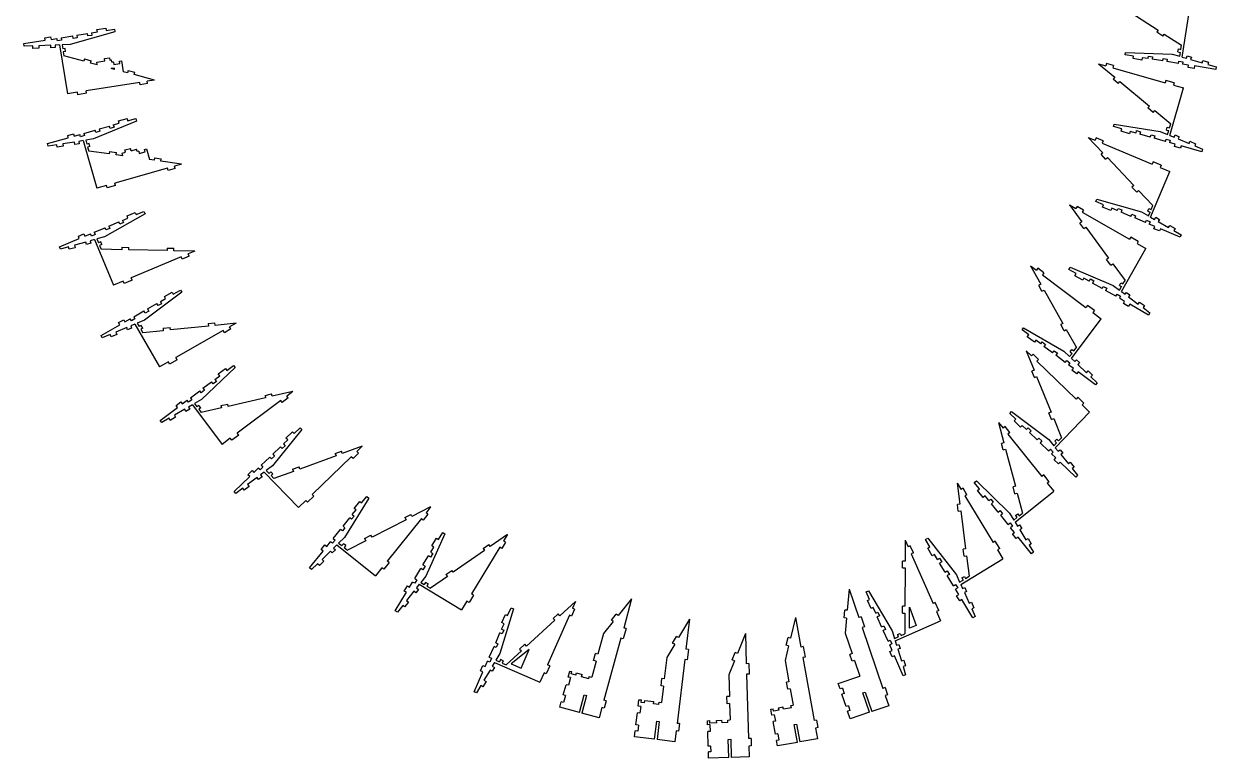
# Model space of a CAD drawing. Extents: x -708 to 775, y -958 to 880.
# Drawn here: x -704 to 759, y -958 to -57 of the extents above; entities that cross this region are included whole.
import ezdxf

# ---------------------------------------------------------------- set-up
doc = ezdxf.new("R2010")
doc.units = 0
doc.layers.get('0').update_dxf_attribs({"linetype": 'CONTINUOUS'})

msp = doc.modelspace()

# ---------------------------------------------------------------- linework, layer by layer
at = {"color": 7, "linetype": 'CONTINUOUS'}
for p, q in [((648.5, -39.5), (687.9, -65)), ((717.3, -97.9), (726.8, -37.9)), ((-658.1, -74.3), (-643.8, -72)), ((-592.1, -67), (-647.1, -82.7)), ((-643.4, -75), (-643.8, -72)), ((-638.9, -71.2), (-625.8, -69.2)), ((-638.9, -71.2), (-638.4, -74.2)), ((-625.4, -72.1), (-625.8, -69.2)), ((-620.4, -71.3), (-625.4, -72.1)), ((-620.9, -68.4), (-613.6, -67.2)), ((-620.9, -68.4), (-620.4, -71.3)), ((-614.1, -64.3), (-603.3, -62.5)), ((-613.6, -67.2), (-614.1, -64.3)), ((-603.3, -62.5), (-602.8, -65.5)), ((-602.8, -65.5), (-592.6, -63.9)), ((-592.6, -63.9), (-592.1, -67)), ((687.9, -65), (686.3, -67.5)), ((693.6, -72.2), (686.3, -67.5)), ((693.6, -72.2), (695.3, -69.7)), ((695.3, -69.7), (716.5, -83.5)), ((-703.8, -81.5), (-677.6, -77.4)), ((-703.3, -84.7), (-703.8, -81.5)), ((-692.8, -84.3), (-703.3, -84.7)), ((-692.7, -87.3), (-692.8, -84.3)), ((-685.2, -87), (-692.7, -87.3)), ((-670.8, -83.5), (-685.3, -84)), ((-685.3, -84), (-685.2, -87)), ((-678.1, -74.4), (-670.9, -73.3)), ((-677.6, -77.4), (-678.1, -74.4)), ((-670.9, -73.3), (-670.4, -76.2)), ((-670.7, -86.5), (-670.8, -83.5)), ((-665.3, -86.3), (-670.7, -86.5)), ((-670.4, -76.2), (-663.1, -75.1)), ((-659.9, -83.1), (-665.4, -83.3)), ((-665.4, -83.3), (-665.3, -86.3)), ((-662.6, -78), (-663.1, -75.1)), ((-657.7, -77.2), (-662.6, -78)), ((-659.9, -83.1), (-650.4, -143.1)), ((-658.1, -74.3), (-657.7, -77.2)), ((-647.1, -82.7), (-656.9, -83)), ((-656.9, -83), (-656.1, -87.9)), ((-653.1, -87.4), (-656.1, -87.9)), ((-652.5, -91.1), (-653.1, -87.4)), ((-638.4, -74.2), (-643.4, -75)), ((715.7, -88.5), (716.5, -83.5)), ((-652.5, -91.1), (-655.5, -91.6)), ((-655.5, -91.6), (-654.7, -96.6)), ((-630.2, -103.1), (-654.7, -96.6)), ((-629.5, -100.2), (-630.2, -103.1)), ((-629.5, -100.2), (-621, -102.4)), ((-604.9, -99.6), (-598.7, -98.7)), ((-604.4, -102.6), (-604.9, -99.6)), ((-598.7, -98.7), (-598.3, -101.6)), ((-598.3, -101.6), (-596.2, -101.3)), ((-595.7, -104.3), (-596.2, -101.3)), ((647.4, -95.3), (647.9, -92.2)), ((657.6, -97), (647.4, -95.3)), ((647.9, -92.2), (704.9, -94.3)), ((657.1, -99.9), (657.6, -97)), ((667.9, -101.6), (657.1, -99.9)), ((668.4, -98.7), (667.9, -101.6)), ((675.7, -99.8), (668.4, -98.7)), ((675.7, -99.8), (676.1, -96.9)), ((676.1, -96.9), (681.1, -97.6)), ((681.1, -97.6), (680.6, -100.6)), ((693.6, -102.7), (680.6, -100.6)), ((693.6, -102.7), (694.1, -99.7)), ((694.1, -99.7), (699.1, -100.5)), ((699.1, -100.5), (698.6, -103.5)), ((704.9, -94.3), (714.4, -97)), ((712.2, -91.7), (712.8, -88)), ((712.2, -91.7), (715.1, -92.2)), ((712.8, -88), (715.7, -88.5)), ((714.4, -97), (715.1, -92.2)), ((717.3, -97.9), (722.6, -99.4)), ((722.6, -99.4), (723.4, -96.5)), ((723.4, -96.5), (728.6, -98)), ((728.6, -98), (727.7, -100.9)), ((727.7, -100.9), (741.8, -104.9)), ((741.8, -104.9), (742.6, -102)), ((742.6, -102), (749.8, -104.1)), ((-621.8, -105.3), (-621, -102.4)), ((-613.8, -107.4), (-621.8, -105.3)), ((-614.3, -104.2), (-604.4, -102.6)), ((-613.8, -107.4), (-614.3, -104.2)), ((-592.7, -111.4), (-596.6, -112)), ((-592.4, -113.1), (-596.6, -112)), ((-593.9, -104), (-595.7, -104.3)), ((-593.9, -104), (-593.4, -106.9)), ((-593.4, -106.9), (-586.1, -105.8)), ((-592.4, -113.1), (-592.7, -111.4)), ((-586.6, -102.8), (-584, -102.4)), ((-586.1, -105.8), (-586.6, -102.8)), ((-586.6, -102.8), (-586.6, -102.8)), ((-586.1, -105.8), (-586.6, -102.8)), ((-584, -102.4), (-581.9, -115.9)), ((-576.4, -117.4), (-581.9, -115.9)), ((-575.6, -114.5), (-576.4, -117.4)), ((-575.6, -114.5), (-567.7, -116.6)), ((-568.4, -119.5), (-567.7, -116.6)), ((614.8, -106.1), (634.6, -122.6)), ((614.8, -106.1), (623.5, -108.6)), ((624.3, -105.7), (623.5, -108.6)), ((633.2, -108.2), (624.3, -105.7)), ((633.2, -108.2), (632.4, -111.1)), ((632.4, -111.1), (696.6, -129.4)), ((712.9, -105.7), (698.6, -103.5)), ((712.9, -105.7), (713.3, -102.8)), ((713.3, -102.8), (718.3, -103.6)), ((718.3, -103.6), (717.8, -106.5)), ((725.2, -107.7), (717.8, -106.5)), ((724.7, -110.6), (725.2, -107.7)), ((731.9, -111.8), (724.7, -110.6)), ((732.4, -108.8), (731.9, -111.8)), ((758.5, -113), (732.4, -108.8)), ((749.8, -104.1), (749, -106.9)), ((749, -106.9), (759, -109.8)), ((759, -109.8), (758.5, -113)), ((-561.5, -129), (-627.5, -139.4)), ((-543.4, -126.1), (-568.4, -119.5)), ((-561, -131.9), (-561.5, -129)), ((-551.9, -130.5), (-561, -131.9)), ((-543.4, -126.1), (-552.4, -127.5)), ((-551.9, -130.5), (-552.4, -127.5)), ((634.6, -122.6), (632.7, -124.9)), ((639, -130.2), (632.7, -124.9)), ((639, -130.2), (641, -127.9)), ((641, -127.9), (677.1, -158)), ((697.4, -126.5), (696.6, -129.4)), ((707.6, -129.4), (697.4, -126.5)), ((707.6, -129.4), (706.8, -132.3)), ((-637.9, -141.1), (-650.4, -143.1)), ((-637.5, -144.1), (-637.9, -141.1)), ((-627, -142.4), (-637.5, -144.1)), ((-627, -142.4), (-627.5, -139.4)), ((702.3, -194.1), (718.9, -135.7)), ((706.8, -132.3), (718.9, -135.7)), ((677.1, -158), (675.2, -160.3)), ((681.9, -165.8), (675.2, -160.3)), ((-587.7, -176.2), (-577.2, -173.2)), ((-577.2, -173.2), (-576.4, -176.1)), ((-576.4, -176.1), (-566.5, -173.3)), ((-566.5, -173.3), (-565.6, -176.4)), ((681.9, -165.8), (683.8, -163.5)), ((683.8, -163.5), (703.3, -179.7)), ((-630.2, -191.5), (-616.3, -187.5)), ((-565.6, -176.4), (-618.2, -198.4)), ((-615.5, -190.4), (-616.3, -187.5)), ((-610.7, -189), (-615.5, -190.4)), ((-611.5, -186.1), (-598.8, -182.5)), ((-611.5, -186.1), (-610.7, -189)), ((-598, -185.4), (-598.8, -182.5)), ((-593.1, -184), (-598, -185.4)), ((-594, -181.1), (-586.9, -179.1)), ((-594, -181.1), (-593.1, -184)), ((-586.9, -179.1), (-587.7, -176.2)), ((633.2, -183.2), (634.1, -180.2)), ((643.1, -186.1), (633.2, -183.2)), ((634.1, -180.2), (690.5, -189.1)), ((642.3, -189), (643.1, -186.1)), ((652.8, -192), (642.3, -189)), ((653.7, -189.1), (652.8, -192)), ((660.7, -191.1), (653.7, -189.1)), ((660.7, -191.1), (661.5, -188.2)), ((661.5, -188.2), (666.4, -189.6)), ((666.4, -189.6), (665.5, -192.4)), ((690.5, -189.1), (699.5, -192.9)), ((698, -187.4), (699, -183.8)), ((698, -187.4), (700.9, -188.2)), ((699, -183.8), (701.9, -184.6)), ((699.5, -192.9), (700.9, -188.2)), ((701.9, -184.6), (703.3, -179.7)), ((-674.7, -204.1), (-649.2, -196.9)), ((-673.8, -207.2), (-674.7, -204.1)), ((-641.7, -202.1), (-656.1, -204.4)), ((-656.1, -204.4), (-655.6, -207.4)), ((-650, -194), (-643, -192)), ((-649.2, -196.9), (-650, -194)), ((-643, -192), (-642.2, -194.9)), ((-642.2, -194.9), (-635, -192.8)), ((-641.2, -205.1), (-641.7, -202.1)), ((-635.9, -204.3), (-641.2, -205.1)), ((-630.9, -200.4), (-636.4, -201.3)), ((-636.4, -201.3), (-635.9, -204.3)), ((-634.2, -195.7), (-635, -192.8)), ((-629.4, -194.3), (-634.2, -195.7)), ((-630.9, -200.4), (-614.3, -258.8)), ((-630.2, -191.5), (-629.4, -194.3)), ((-618.2, -198.4), (-627.9, -200)), ((-627.9, -200), (-626.6, -204.7)), ((-623.7, -203.9), (-626.6, -204.7)), ((-622.7, -207.5), (-623.7, -203.9)), ((602.2, -196.4), (620, -215.2)), ((602.2, -196.4), (610.6, -199.9)), ((611.8, -197.1), (610.6, -199.9)), ((620.3, -200.7), (611.8, -197.1)), ((620.3, -200.7), (619.1, -203.4)), ((619.1, -203.4), (680.7, -229.3)), ((678.2, -196.1), (665.5, -192.4)), ((678.2, -196.1), (679.1, -193.2)), ((679.1, -193.2), (683.9, -194.5)), ((683.9, -194.5), (683.1, -197.4)), ((697, -201.4), (683.1, -197.4)), ((697, -201.4), (697.8, -198.5)), ((697.8, -198.5), (702.6, -199.9)), ((702.6, -199.9), (701.8, -202.8)), ((708.9, -204.8), (701.8, -202.8)), ((702.3, -194.1), (707.4, -196.3)), ((707.4, -196.3), (708.6, -193.5)), ((708.6, -193.5), (713.5, -195.6)), ((713.5, -195.6), (712.3, -198.3)), ((712.3, -198.3), (725.8, -204)), ((725.8, -204), (726.9, -201.2)), ((726.9, -201.2), (733.8, -204.2)), ((733.8, -204.2), (732.7, -206.9)), ((-663.5, -205.6), (-673.8, -207.2)), ((-663, -208.5), (-663.5, -205.6)), ((-655.6, -207.4), (-663, -208.5)), ((-622.7, -207.5), (-625.5, -208.3)), ((-625.5, -208.3), (-624.2, -213.2)), ((-599.1, -216.7), (-624.2, -213.2)), ((-598.7, -213.7), (-599.1, -216.7)), ((-598.7, -213.7), (-590, -215)), ((-590.4, -217.9), (-590, -215)), ((-582.3, -219.1), (-590.4, -217.9)), ((-583.2, -215.9), (-579, -214.7)), ((-582.3, -219.1), (-583.2, -215.9)), ((-579.9, -211.8), (-573.1, -209.9)), ((-579, -214.7), (-579.9, -211.8)), ((-572.2, -212.8), (-573.1, -209.9)), ((-572.2, -212.8), (-565.4, -210.9)), ((-564.6, -213.7), (-565.4, -210.9)), ((-562.9, -213.3), (-564.6, -213.7)), ((-562.9, -213.3), (-562.1, -216.1)), ((-562.1, -216.1), (-554.8, -214.1)), ((-555.7, -211.2), (-553.3, -210.5)), ((-554.8, -214.1), (-555.7, -211.2)), ((-555.7, -211.2), (-555.7, -211.2)), ((-554.8, -214.1), (-555.7, -211.2)), ((-553.3, -210.5), (-549.5, -223.7)), ((620, -215.2), (617.8, -217.2)), ((623.4, -223.2), (617.8, -217.2)), ((708.1, -207.7), (708.9, -204.8)), ((715.1, -209.7), (708.1, -207.7)), ((716, -206.8), (715.1, -209.7)), ((741.4, -214), (716, -206.8)), ((732.7, -206.9), (742.3, -211)), ((742.3, -211), (741.4, -214)), ((-543.9, -224.4), (-549.5, -223.7)), ((-543.5, -221.5), (-543.9, -224.4)), ((-543.5, -221.5), (-535.3, -222.6)), ((-535.8, -225.6), (-535.3, -222.6)), ((-510.2, -229.2), (-535.8, -225.6)), ((-510.2, -229.2), (-518.9, -231.7)), ((-518.1, -234.5), (-518.9, -231.7)), ((623.4, -223.2), (625.6, -221.1)), ((625.6, -221.1), (657.9, -255.3)), ((681.8, -226.5), (680.7, -229.3)), ((691.6, -230.6), (681.8, -226.5)), ((691.6, -230.6), (690.5, -233.4)), ((690.5, -233.4), (702.1, -238.3)), ((-527.7, -234.2), (-592, -252.5)), ((-526.9, -237.1), (-527.7, -234.2)), ((-518.1, -234.5), (-526.9, -237.1)), ((678.6, -294.2), (702.1, -238.3)), ((-602.2, -255.4), (-614.3, -258.8)), ((-601.4, -258.3), (-602.2, -255.4)), ((-591.2, -255.4), (-601.4, -258.3)), ((-591.2, -255.4), (-592, -252.5)), ((657.9, -255.3), (655.7, -257.4)), ((661.7, -263.7), (655.7, -257.4)), ((661.7, -263.7), (663.9, -261.6)), ((663.9, -261.6), (681.3, -280.1)), ((611.3, -275.2), (612.5, -272.2)), ((620.8, -279.1), (611.3, -275.2)), ((612.5, -272.2), (667.4, -287.9)), ((-555.1, -290.1), (-604.7, -318.3)), ((-577.1, -292.6), (-567, -288.4)), ((-567, -288.4), (-565.9, -291.1)), ((-565.9, -291.1), (-556.4, -287.2)), ((-556.4, -287.2), (-555.1, -290.1)), ((578.9, -279.1), (594.3, -299.9)), ((578.9, -279.1), (586.8, -283.6)), ((588.3, -281), (586.8, -283.6)), ((596.3, -285.6), (588.3, -281)), ((596.3, -285.6), (594.8, -288.2)), ((594.8, -288.2), (652.8, -321.3)), ((619.6, -281.9), (620.8, -279.1)), ((629.7, -286.1), (619.6, -281.9)), ((630.9, -283.4), (629.7, -286.1)), ((637.7, -286.2), (630.9, -283.4)), ((637.7, -286.2), (638.8, -283.5)), ((638.8, -283.5), (643.4, -285.4)), ((643.4, -285.4), (642.3, -288.2)), ((654.5, -293.3), (642.3, -288.2)), ((654.5, -293.3), (655.6, -290.5)), ((655.6, -290.5), (660.2, -292.5)), ((660.2, -292.5), (659.1, -295.2)), ((667.4, -287.9), (675.9, -292.7)), ((675.1, -287), (676.5, -283.6)), ((675.1, -287), (677.9, -288.2)), ((675.9, -292.7), (677.9, -288.2)), ((676.5, -283.6), (679.3, -284.8)), ((679.3, -284.8), (681.3, -280.1)), ((-599.5, -305.3), (-587.3, -300.2)), ((-599.5, -305.3), (-598.4, -308.1)), ((-586.2, -302.9), (-587.3, -300.2)), ((-581.6, -301), (-586.2, -302.9)), ((-582.7, -298.2), (-576, -295.4)), ((-582.7, -298.2), (-581.6, -301)), ((-576, -295.4), (-577.1, -292.6)), ((594.3, -299.9), (591.9, -301.7)), ((596.7, -308.3), (591.9, -301.7)), ((596.7, -308.3), (599.2, -306.5)), ((599.2, -306.5), (627, -344.4)), ((672.4, -300.8), (659.1, -295.2)), ((672.4, -300.8), (673.6, -298.1)), ((673.6, -298.1), (678.2, -300)), ((678.2, -300), (677, -302.8)), ((683.9, -305.6), (677, -302.8)), ((678.6, -294.2), (683.4, -297)), ((682.7, -308.4), (683.9, -305.6)), ((683.4, -297), (684.9, -294.4)), ((684.9, -294.4), (689.5, -297)), ((689.5, -297), (688, -299.6)), ((688, -299.6), (700.7, -306.9)), ((700.7, -306.9), (702.2, -304.3)), ((702.2, -304.3), (708.7, -308)), ((-660.1, -330.7), (-635.7, -320.5)), ((-636.8, -317.7), (-630.1, -314.9)), ((-635.7, -320.5), (-636.8, -317.7)), ((-630.1, -314.9), (-629, -317.6)), ((-629, -317.6), (-622.1, -314.8)), ((-620.9, -317.5), (-622.1, -314.8)), ((-616.3, -315.6), (-620.9, -317.5)), ((-617.5, -312.8), (-604.1, -307.2)), ((-617.5, -312.8), (-616.3, -315.6)), ((-604.7, -318.3), (-614.2, -321)), ((-614.2, -321), (-612.3, -325.6)), ((-603, -310), (-604.1, -307.2)), ((-598.4, -308.1), (-603, -310)), ((654.3, -318.7), (652.8, -321.3)), ((663.5, -324), (654.3, -318.7)), ((689.4, -311.2), (682.7, -308.4)), ((690.6, -308.5), (689.4, -311.2)), ((715, -318.7), (690.6, -308.5)), ((708.7, -308), (707.2, -310.6)), ((707.2, -310.6), (716.3, -315.8)), ((716.3, -315.8), (715, -318.7)), ((-658.9, -333.7), (-660.1, -330.7)), ((-648.8, -330.8), (-658.9, -333.7)), ((-648, -333.7), (-648.8, -330.8)), ((-640.8, -331.7), (-648, -333.7)), ((-627.6, -324.8), (-641.6, -328.8)), ((-641.6, -328.8), (-640.8, -331.7)), ((-626.7, -327.7), (-627.6, -324.8)), ((-621.6, -326.2), (-626.7, -327.7)), ((-617.1, -321.8), (-622.4, -323.3)), ((-622.4, -323.3), (-621.6, -326.2)), ((-617.1, -321.8), (-593.6, -377.8)), ((-609.5, -324.4), (-612.3, -325.6)), ((-608.1, -327.8), (-610.8, -329)), ((-610.8, -329), (-608.9, -333.7)), ((-608.1, -327.8), (-609.5, -324.4)), ((-583.5, -334.2), (-608.9, -333.7)), ((-583.5, -331.2), (-583.5, -334.2)), ((-583.5, -331.2), (-574.8, -331.3)), ((-574.8, -334.3), (-574.8, -331.3)), ((-527.8, -335.2), (-574.8, -334.3)), ((-527.8, -332.2), (-527.8, -335.2)), ((-527.8, -332.2), (-519.6, -332.4)), ((-519.6, -335.4), (-519.6, -332.4)), ((-493.8, -335.9), (-519.6, -335.4)), ((-493.8, -335.9), (-502.1, -339.4)), ((642.8, -385.5), (672.9, -332.8)), ((663.5, -324), (662, -326.6)), ((662, -326.6), (672.9, -332.8)), ((-510.6, -343), (-572.2, -368.8)), ((-509.5, -345.7), (-510.6, -343)), ((-501, -342.2), (-509.5, -345.7)), ((-501, -342.2), (-502.1, -339.4)), ((627, -344.4), (624.6, -346.2)), ((629.8, -353.2), (624.6, -346.2)), ((531.2, -353.9), (543.9, -376.4)), ((531.2, -353.9), (538.5, -359.3)), ((540.3, -356.9), (538.5, -359.3)), ((547.7, -362.5), (540.3, -356.9)), ((547.7, -362.5), (545.9, -364.9)), ((545.9, -364.9), (599.3, -404.9)), ((578.4, -358.4), (580, -355.6)), ((587.3, -363.5), (578.4, -358.4)), ((580, -355.6), (632.5, -377.9)), ((585.8, -366.1), (587.3, -363.5)), ((629.8, -353.2), (632.2, -351.4)), ((632.2, -351.4), (647.2, -371.8)), ((-582, -372.9), (-593.6, -377.8)), ((-580.8, -375.7), (-582, -372.9)), ((-571, -371.6), (-580.8, -375.7)), ((-571, -371.6), (-572.2, -368.8)), ((543.9, -376.4), (541.3, -377.9)), ((545.3, -385.1), (541.3, -377.9)), ((595.3, -371.6), (585.8, -366.1)), ((596.8, -369), (595.3, -371.6)), ((603.2, -372.6), (596.8, -369)), ((603.2, -372.6), (604.7, -370)), ((604.7, -370), (609, -372.5)), ((609, -372.5), (607.5, -375.1)), ((619, -381.7), (607.5, -375.1)), ((619, -381.7), (620.5, -379.1)), ((620.5, -379.1), (624.8, -381.5)), ((632.5, -377.9), (640.4, -383.7)), ((640.3, -377.9), (642.1, -374.7)), ((640.3, -377.9), (642.9, -379.4)), ((640.4, -383.7), (642.9, -379.4)), ((642.1, -374.7), (644.7, -376.2)), ((644.7, -376.2), (647.2, -371.8)), ((-509.8, -386.3), (-555.7, -420.4)), ((-536.3, -397.8), (-529.9, -394.1)), ((-531.4, -391.5), (-521.9, -386.1)), ((-529.9, -394.1), (-531.4, -391.5)), ((-521.9, -386.1), (-520.4, -388.7)), ((-520.4, -388.7), (-511.4, -383.6)), ((-511.4, -383.6), (-509.8, -386.3)), ((545.3, -385.1), (547.9, -383.6)), ((547.9, -383.6), (570.9, -424.6)), ((624.8, -381.5), (623.4, -384.1)), ((635.9, -391.3), (623.4, -384.1)), ((635.9, -391.3), (637.4, -388.7)), ((637.4, -388.7), (641.7, -391.2)), ((641.7, -391.2), (640.3, -393.8)), ((646.7, -397.5), (640.3, -393.8)), ((642.8, -385.5), (647.3, -388.9)), ((647.3, -388.9), (649.1, -386.5)), ((649.1, -386.5), (653.3, -389.6)), ((653.3, -389.6), (651.6, -392)), ((651.6, -392), (663.3, -400.8)), ((-569, -416.5), (-556.4, -409.3)), ((-554.9, -411.9), (-556.4, -409.3)), ((-550.6, -409.4), (-554.9, -411.9)), ((-552.1, -406.8), (-540.6, -400.2)), ((-552.1, -406.8), (-550.6, -409.4)), ((-539.1, -402.8), (-540.6, -400.2)), ((-534.8, -400.4), (-539.1, -402.8)), ((-536.3, -397.8), (-534.8, -400.4)), ((601.1, -402.5), (599.3, -404.9)), ((609.6, -408.9), (601.1, -402.5)), ((609.6, -408.9), (607.8, -411.3)), ((645.2, -400.1), (646.7, -397.5)), ((651.6, -403.7), (645.2, -400.1)), ((653.1, -401.1), (651.6, -403.7)), ((676, -414.3), (653.1, -401.1)), ((663.3, -400.8), (665, -398.4)), ((665, -398.4), (671.1, -402.8)), ((671.1, -402.8), (669.3, -405.2)), ((669.3, -405.2), (677.6, -411.5)), ((-587.6, -423.6), (-581.3, -420)), ((-586.1, -426.2), (-587.6, -423.6)), ((-581.3, -420), (-579.8, -422.6)), ((-579.8, -422.6), (-573.3, -418.9)), ((-571.8, -421.5), (-573.3, -418.9)), ((-567.5, -419.1), (-571.8, -421.5)), ((-569, -416.5), (-567.5, -419.1)), ((-555.7, -420.4), (-564.7, -424.2)), ((-564.7, -424.2), (-562.3, -428.5)), ((-477.6, -424.8), (-469.4, -424)), ((-469.1, -427), (-469.4, -424)), ((581.5, -467.4), (617.9, -418.8)), ((607.8, -411.3), (617.9, -418.8)), ((677.6, -411.5), (676, -414.3)), ((-609.1, -439.4), (-586.1, -426.2)), ((-597.9, -438.1), (-607.5, -442.2)), ((-596.7, -440.9), (-597.9, -438.1)), ((-589.8, -438), (-596.7, -440.9)), ((-577.5, -429.6), (-591, -435.2)), ((-591, -435.2), (-589.8, -438)), ((-576.4, -432.3), (-577.5, -429.6)), ((-571.5, -430.3), (-576.4, -432.3)), ((-567.5, -425.3), (-572.6, -427.5)), ((-572.6, -427.5), (-571.5, -430.3)), ((-567.5, -425.3), (-537.4, -478)), ((-559.7, -427), (-562.3, -428.5)), ((-557.8, -430.2), (-560.4, -431.7)), ((-560.4, -431.7), (-557.9, -436.1)), ((-557.8, -430.2), (-559.7, -427)), ((-532.7, -433.5), (-557.9, -436.1)), ((-533, -430.5), (-524.3, -429.6)), ((-533, -430.5), (-532.7, -433.5)), ((-524, -432.6), (-524.3, -429.6)), ((-477.3, -427.8), (-524, -432.6)), ((-459.3, -433.4), (-517.3, -466.5)), ((-477.6, -424.8), (-477.3, -427.8)), ((-443.4, -424.3), (-469.1, -427)), ((-457.8, -436), (-459.3, -433.4)), ((-449.8, -431.4), (-457.8, -436)), ((-443.4, -424.3), (-451.3, -428.8)), ((-449.8, -431.4), (-451.3, -428.8)), ((520.9, -432.5), (522.8, -430)), ((529.1, -438.7), (520.9, -432.5)), ((522.8, -430), (572.2, -458.5)), ((527.3, -441.1), (529.1, -438.7)), ((570.9, -424.6), (568.3, -426.1)), ((572.6, -433.7), (568.3, -426.1)), ((572.6, -433.7), (575.2, -432.2)), ((575.2, -432.2), (587.6, -454.3)), ((-607.5, -442.2), (-609.1, -439.4)), ((536.1, -447.7), (527.3, -441.1)), ((537.9, -445.3), (536.1, -447.7)), ((543.8, -449.7), (537.9, -445.3)), ((543.8, -449.7), (545.6, -447.3)), ((545.6, -447.3), (549.6, -450.3)), ((549.6, -450.3), (547.8, -452.7)), ((558.4, -460.6), (547.8, -452.7)), ((-515.8, -469.1), (-517.3, -466.5)), ((525.9, -458.2), (535.7, -482.1)), ((525.9, -458.2), (532.4, -464.5)), ((534.5, -462.3), (532.4, -464.5)), ((541.2, -468.7), (534.5, -462.3)), ((558.4, -460.6), (560.2, -458.2)), ((560.2, -458.2), (564.2, -461.2)), ((564.2, -461.2), (562.4, -463.6)), ((573.9, -472.3), (562.4, -463.6)), ((572.2, -458.5), (579.3, -465.3)), ((579.3, -465.3), (582.3, -461.3)), ((579.9, -459.5), (582.1, -456.6)), ((579.9, -459.5), (582.3, -461.3)), ((581.5, -467.4), (585.5, -471.2)), ((582.1, -456.6), (584.5, -458.4)), ((584.5, -458.4), (587.6, -454.3)), ((-526.5, -471.8), (-537.4, -478)), ((-525, -474.4), (-526.5, -471.8)), ((-515.8, -469.1), (-525, -474.4)), ((-444.6, -478.6), (-485.9, -518)), ((-465.3, -486.4), (-456.5, -479.8)), ((-456.5, -479.8), (-454.7, -482.2)), ((-454.7, -482.2), (-446.5, -476.1)), ((-446.5, -476.1), (-444.6, -478.6)), ((535.7, -482.1), (532.9, -483.2)), ((541.2, -468.7), (539.1, -470.9)), ((539.1, -470.9), (587.1, -517.3)), ((573.9, -472.3), (575.7, -469.9)), ((575.7, -469.9), (579.7, -472.9)), ((579.7, -472.9), (577.9, -475.3)), ((583.9, -479.7), (577.9, -475.3)), ((582.1, -482.1), (583.9, -479.7)), ((587.9, -486.5), (582.1, -482.1)), ((585.5, -471.2), (587.6, -469.1)), ((587.6, -469.1), (591.4, -472.7)), ((591.4, -472.7), (589.4, -474.9)), ((589.4, -474.9), (599.9, -485)), ((-484, -504.1), (-473.4, -496.2)), ((-471.6, -498.6), (-473.4, -496.2)), ((-467.6, -495.6), (-471.6, -498.6)), ((-469.4, -493.2), (-463.5, -488.8)), ((-469.4, -493.2), (-467.6, -495.6)), ((-463.5, -488.8), (-465.3, -486.4)), ((536, -490.8), (532.9, -483.2)), ((536, -490.8), (538.8, -489.7)), ((538.8, -489.7), (556.5, -533.3)), ((589.7, -484.1), (587.9, -486.5)), ((610.9, -500), (589.7, -484.1)), ((599.9, -485), (602, -482.8)), ((602, -482.8), (607.4, -488)), ((607.4, -488), (605.3, -490.2)), ((605.3, -490.2), (612.9, -497.4)), ((-499.5, -515.8), (-488, -507.1)), ((-486.2, -509.5), (-488, -507.1)), ((-482.2, -506.5), (-486.2, -509.5)), ((-484, -504.1), (-482.2, -506.5)), ((-407.8, -512.9), (-399.8, -511)), ((-399.1, -513.9), (-399.8, -511)), ((-373.9, -508.1), (-399.1, -513.9)), ((-373.9, -508.1), (-381.2, -513.6)), ((612.9, -497.4), (610.9, -500)), ((-517.1, -525.2), (-511.3, -520.9)), ((-515.3, -527.6), (-517.1, -525.2)), ((-511.3, -520.9), (-509.5, -523.3)), ((-509.5, -523.3), (-503.6, -518.8)), ((-501.8, -521.2), (-503.6, -518.8)), ((-497.8, -518.2), (-501.8, -521.2)), ((-497, -524.4), (-501.8, -527.2)), ((-499.5, -515.8), (-497.8, -518.2)), ((-497, -524.4), (-460.6, -573)), ((-485.9, -518), (-494.4, -522.9)), ((-494.4, -522.9), (-491.4, -526.9)), ((-489, -525.1), (-491.4, -526.9)), ((-486.8, -528.1), (-489, -525.1)), ((-462.1, -525.3), (-453.6, -523.4)), ((-462.1, -525.3), (-461.4, -528.3)), ((-452.9, -526.3), (-453.6, -523.4)), ((-407.1, -515.8), (-452.9, -526.3)), ((-388.6, -519.1), (-442, -559.1)), ((-407.8, -512.9), (-407.1, -515.8)), ((-386.8, -521.5), (-388.6, -519.1)), ((-379.4, -516), (-386.8, -521.5)), ((-379.4, -516), (-381.2, -513.6)), ((589.2, -515.1), (587.1, -517.3)), ((596.8, -522.5), (589.2, -515.1)), ((596.8, -522.5), (594.8, -524.6)), ((594.8, -524.6), (603.8, -533.4)), ((-536.5, -543.5), (-515.3, -527.6)), ((-525.6, -540.9), (-534.6, -546.1)), ((-524.1, -543.5), (-525.6, -540.9)), ((-517.6, -539.7), (-524.1, -543.5)), ((-506.4, -529.9), (-519.1, -537.1)), ((-519.1, -537.1), (-517.6, -539.7)), ((-504.9, -532.5), (-506.4, -529.9)), ((-500.3, -529.8), (-504.9, -532.5)), ((-501.8, -527.2), (-500.3, -529.8)), ((-486.8, -528.1), (-489.2, -529.9)), ((-489.2, -529.9), (-486.1, -533.9)), ((-461.4, -528.3), (-486.1, -533.9)), ((505.8, -534.9), (508.1, -532.6)), ((513.2, -542), (505.8, -534.9)), ((508.1, -532.6), (553.6, -567.1)), ((556.5, -533.3), (553.7, -534.4)), ((557, -542.5), (553.7, -534.4)), ((561.6, -577), (603.8, -533.4)), ((-534.6, -546.1), (-536.5, -543.5)), ((-362.6, -554.8), (-398.6, -599.1)), ((-372.2, -559.7), (-364.8, -552.5)), ((-364.8, -552.5), (-362.6, -554.8)), ((492, -545.9), (498.6, -570.9)), ((492, -545.9), (497.6, -553)), ((500, -551.1), (497.6, -553)), ((505.7, -558.3), (500, -551.1)), ((511.2, -544.2), (513.2, -542)), ((519, -551.8), (511.2, -544.2)), ((521.1, -549.7), (519, -551.8)), ((526.4, -554.8), (521.1, -549.7)), ((526.4, -554.8), (528.5, -552.6)), ((528.5, -552.6), (532.1, -556.1)), ((557, -542.5), (559.8, -541.3)), ((559.8, -541.3), (569.3, -564.8)), ((-450.5, -565.5), (-460.6, -573)), ((-448.7, -567.9), (-450.5, -565.5)), ((-440.2, -561.5), (-448.7, -567.9)), ((-440.2, -561.5), (-442, -559.1)), ((-385.4, -572.4), (-380.1, -567.3)), ((-382.2, -565.1), (-374.3, -557.5)), ((-380.1, -567.3), (-382.2, -565.1)), ((-374.3, -557.5), (-372.2, -559.7)), ((505.7, -558.3), (503.4, -560.2)), ((503.4, -560.2), (545.2, -612.3)), ((532.1, -556.1), (530, -558.2)), ((539.5, -567.4), (530, -558.2)), ((539.5, -567.4), (541.6, -565.3)), ((541.6, -565.3), (545.2, -568.7)), ((545.2, -568.7), (543.1, -570.9)), ((553.6, -567.1), (559.7, -574.7)), ((561, -569), (563.6, -566.4)), ((561, -569), (563.2, -571.1)), ((563.6, -566.4), (565.8, -568.5)), ((565.8, -568.5), (569.3, -564.8)), ((-398.5, -585), (-389, -575.9)), ((-398.5, -585), (-396.4, -587.2)), ((-386.9, -578), (-389, -575.9)), ((-383.3, -574.6), (-386.9, -578)), ((-385.4, -572.4), (-383.3, -574.6)), ((-321.9, -584.2), (-314.1, -581.4)), ((-321.9, -584.2), (-320.8, -587)), ((-313.1, -584.2), (-314.1, -581.4)), ((-288.8, -575.3), (-313.1, -584.2)), ((-293.3, -583.7), (-299.9, -590.1)), ((-288.8, -575.3), (-295.4, -581.6)), ((-293.3, -583.7), (-295.4, -581.6)), ((498.6, -570.9), (495.7, -571.7)), ((497.8, -579.6), (495.7, -571.7)), ((497.8, -579.6), (500.7, -578.8)), ((500.7, -578.8), (512.7, -624.3)), ((553.5, -580.9), (543.1, -570.9)), ((553.5, -580.9), (555.6, -578.8)), ((555.6, -578.8), (559.2, -582.3)), ((559.2, -582.3), (557.1, -584.4)), ((562.5, -589.6), (557.1, -584.4)), ((559.7, -574.7), (563.2, -571.1)), ((561.6, -577), (565.1, -581.3)), ((565.1, -581.3), (567.5, -579.5)), ((567.5, -579.5), (570.8, -583.6)), ((570.8, -583.6), (568.5, -585.5)), ((-412.5, -598.6), (-402.1, -588.5)), ((-412.5, -598.6), (-410.4, -600.7)), ((-398.6, -599.1), (-406.5, -605)), ((-400, -590.7), (-402.1, -588.5)), ((-396.4, -587.2), (-400, -590.7)), ((-320.8, -587), (-365, -603.2)), ((-302, -588), (-350, -634.4)), ((-299.9, -590.1), (-302, -588)), ((560.4, -591.7), (562.5, -589.6)), ((565.6, -596.8), (560.4, -591.7)), ((567.7, -594.6), (565.6, -596.8)), ((586.8, -613), (567.7, -594.6)), ((568.5, -585.5), (577.7, -596.8)), ((577.7, -596.8), (580, -594.9)), ((580, -594.9), (584.8, -600.7)), ((-445.8, -630.7), (-426.7, -612.3)), ((-417.6, -613.4), (-429.2, -622.2)), ((-428.8, -610.1), (-423.5, -605.1)), ((-426.7, -612.3), (-428.8, -610.1)), ((-423.5, -605.1), (-421.5, -607.2)), ((-421.5, -607.2), (-416.1, -602)), ((-415.8, -615.8), (-417.6, -613.4)), ((-414, -604.2), (-416.1, -602)), ((-411.5, -612.6), (-415.8, -615.8)), ((-410.4, -600.7), (-414, -604.2)), ((-408.9, -606.8), (-413.3, -610.2)), ((-413.3, -610.2), (-411.5, -612.6)), ((-408.9, -606.8), (-366.7, -650.5)), ((-406.5, -605), (-403, -608.6)), ((-400.9, -606.5), (-403, -608.6)), ((-398.3, -609.1), (-400.9, -606.5)), ((-398.3, -609.1), (-400.5, -611.2)), ((-400.5, -611.2), (-396.9, -614.9)), ((-373.1, -606.2), (-396.9, -614.9)), ((-374.2, -603.4), (-366, -600.4)), ((-374.2, -603.4), (-373.1, -606.2)), ((-365, -603.2), (-366, -600.4)), ((547.5, -610.4), (545.2, -612.3)), ((554.1, -618.7), (547.5, -610.4)), ((584.8, -600.7), (582.4, -602.6)), ((582.4, -602.6), (589, -610.7)), ((589, -610.7), (586.8, -613)), ((-435.2, -626.7), (-443.5, -633)), ((-433.4, -629.1), (-435.2, -626.7)), ((-427.4, -624.6), (-433.4, -629.1)), ((-429.2, -622.2), (-427.4, -624.6)), ((441.3, -620.5), (444.6, -646.2)), ((441.3, -620.5), (446, -628.3)), ((448.5, -626.7), (446, -628.3)), ((453.3, -634.6), (448.5, -626.7)), ((462.3, -619.5), (464.8, -617.5)), ((468.7, -627.5), (462.3, -619.5)), ((464.8, -617.5), (505.5, -657.4)), ((466.4, -629.4), (468.7, -627.5)), ((512.7, -624.3), (509.8, -625)), ((512, -633.5), (509.8, -625)), ((554.1, -618.7), (551.8, -620.6)), ((551.8, -620.6), (559.7, -630.4)), ((-443.5, -633), (-445.8, -630.7)), ((-357.7, -641.7), (-366.7, -650.5)), ((-355.6, -643.9), (-357.7, -641.7)), ((-348, -636.5), (-355.6, -643.9)), ((-348, -636.5), (-350, -634.4)), ((-280.4, -638.7), (-310.5, -687.2)), ((-298.5, -651.4), (-291.7, -642.8)), ((-291.7, -642.8), (-289.4, -644.7)), ((-289.4, -644.7), (-282.9, -636.7)), ((-282.9, -636.7), (-280.4, -638.7)), ((453.3, -634.6), (450.8, -636.2)), ((450.8, -636.2), (485.4, -693.2)), ((473.2, -637.9), (466.4, -629.4)), ((475.6, -636), (473.2, -637.9)), ((480.2, -641.8), (475.6, -636)), ((480.2, -641.8), (482.5, -639.9)), ((482.5, -639.9), (485.6, -643.8)), ((512, -633.5), (514.9, -632.7)), ((512.3, -668.3), (559.7, -630.4)), ((514.9, -632.7), (521.4, -657.2)), ((-300.8, -659), (-296.2, -653.3)), ((-296.2, -653.3), (-298.5, -651.4)), ((-204.7, -649.6), (-227.6, -661.5)), ((-204.7, -649.6), (-210.3, -656.7)), ((-208, -658.5), (-210.3, -656.7)), ((444.6, -646.2), (441.6, -646.5)), ((442.7, -654.7), (441.6, -646.5)), ((442.7, -654.7), (445.7, -654.3)), ((445.7, -654.3), (451.7, -700.9)), ((485.6, -643.8), (483.3, -645.7)), ((491.6, -656), (483.3, -645.7)), ((491.6, -656), (493.9, -654.1)), ((493.9, -654.1), (497, -658)), ((497, -658), (494.7, -659.9)), ((505.5, -657.4), (510.7, -665.8)), ((512.7, -660.3), (515.6, -658)), ((515.6, -658), (517.4, -660.4)), ((517.4, -660.4), (521.4, -657.2)), ((-312.2, -673.2), (-303.9, -662.9)), ((-301.6, -664.8), (-303.9, -662.9)), ((-298.5, -660.9), (-301.6, -664.8)), ((-300.8, -659), (-298.5, -660.9)), ((-234.9, -665.3), (-276.6, -686.9)), ((-216.1, -663.9), (-257.9, -716)), ((-236.3, -662.6), (-229, -658.8)), ((-236.3, -662.6), (-234.9, -665.3)), ((-227.6, -661.5), (-229, -658.8)), ((-213.8, -665.7), (-216.1, -663.9)), ((-208, -658.5), (-213.8, -665.7)), ((503.7, -671.2), (494.7, -659.9)), ((503.7, -671.2), (506.1, -669.3)), ((506.1, -669.3), (509.2, -673.2)), ((510.7, -665.8), (514.6, -662.7)), ((512.3, -668.3), (515.2, -673.1)), ((512.7, -660.3), (514.6, -662.7)), ((515.2, -673.1), (517.8, -671.5)), ((517.8, -671.5), (520.6, -676)), ((-324.4, -688.4), (-315.3, -677.1)), ((-310.5, -687.2), (-317.6, -694)), ((-313, -679), (-315.3, -677.1)), ((-309.9, -675.1), (-313, -679)), ((-312.2, -673.2), (-309.9, -675.1)), ((-285.7, -688.3), (-278, -684.3)), ((-276.6, -686.9), (-278, -684.3)), ((-187.1, -682.5), (-210.7, -734.4)), ((-195.1, -689.6), (-189.8, -680.8)), ((-189.8, -680.8), (-187.1, -682.5)), ((-110.5, -683.5), (-131.7, -698.3)), ((-110.5, -683.5), (-115.2, -691.2)), ((509.2, -673.2), (506.9, -675.1)), ((511.5, -680.9), (506.9, -675.1)), ((509.2, -682.8), (511.5, -680.9)), ((513.7, -688.5), (509.2, -682.8)), ((516.1, -686.6), (513.7, -688.5)), ((532.6, -707.3), (516.1, -686.6)), ((520.6, -676), (518, -677.6)), ((518, -677.6), (525.7, -690)), ((-339, -701.9), (-334.5, -696.2)), ((-336.7, -703.8), (-339, -701.9)), ((-334.5, -696.2), (-332.1, -698.1)), ((-332.1, -698.1), (-327.5, -692.3)), ((-325.2, -694.2), (-327.5, -692.3)), ((-322, -690.3), (-325.2, -694.2)), ((-324.4, -688.4), (-322, -690.3)), ((-319.7, -696.1), (-323.7, -700)), ((-323.7, -700), (-321.6, -702.2)), ((-319.7, -696.1), (-272.4, -734.1)), ((-317.6, -694), (-313.7, -697.1)), ((-311.8, -694.8), (-313.7, -697.1)), ((-308.9, -697.1), (-311.8, -694.8)), ((-308.9, -697.1), (-310.8, -699.4)), ((-310.8, -699.4), (-306.8, -702.6)), ((-284.4, -691), (-306.8, -702.6)), ((-285.7, -688.3), (-284.4, -691)), ((-204.6, -705.3), (-200.8, -699)), ((-203.4, -697.4), (-197.7, -688)), ((-200.8, -699), (-203.4, -697.4)), ((-197.7, -688), (-195.1, -689.6)), ((-120, -699.1), (-154.7, -756.2)), ((-140.2, -700.5), (-133.5, -695.8)), ((-140.2, -700.5), (-138.5, -703)), ((-131.7, -698.3), (-133.5, -695.8)), ((-117.5, -700.7), (-120, -699.1)), ((-112.7, -692.8), (-117.5, -700.7)), ((-112.7, -692.8), (-115.2, -691.2)), ((377.4, -690.3), (377.4, -716.1)), ((377.4, -690.3), (381.1, -698.6)), ((383.8, -697.4), (381.1, -698.6)), ((387.6, -705.8), (383.8, -697.4)), ((402.3, -689.6), (405.1, -688)), ((407.7, -698.4), (402.3, -689.6)), ((405.1, -688), (440.3, -732.9)), ((405.1, -700), (407.7, -698.4)), ((410.8, -709.4), (405.1, -700)), ((451.7, -700.9), (448.7, -701.3)), ((449.9, -710), (448.7, -701.3)), ((488, -691.7), (485.4, -693.2)), ((493.5, -700.8), (488, -691.7)), ((493.5, -700.8), (490.9, -702.3)), ((525.7, -690), (528.2, -688.4)), ((528.2, -688.4), (532.2, -694.8)), ((532.2, -694.8), (529.6, -696.4)), ((529.6, -696.4), (535.1, -705.3)), ((-353.3, -724.5), (-336.7, -703.8)), ((-335.8, -716.1), (-341.2, -721.3)), ((-327.5, -703.7), (-337.9, -713.9)), ((-337.9, -713.9), (-335.8, -716.1)), ((-325.4, -705.9), (-327.5, -703.7)), ((-321.6, -702.2), (-325.4, -705.9)), ((-255.5, -717.9), (-257.9, -716)), ((-214.1, -720.8), (-207.2, -709.5)), ((-204.7, -711.1), (-207.2, -709.5)), ((-202.1, -706.8), (-204.7, -711.1)), ((-204.6, -705.3), (-202.1, -706.8)), ((-138.5, -703), (-177.1, -729.8)), ((374.4, -724.3), (374.4, -716.1)), ((377.4, -716.1), (374.4, -716.1)), ((387.6, -705.8), (384.8, -707)), ((384.8, -707), (411.7, -768.2)), ((413.4, -707.8), (410.8, -709.4)), ((417.2, -714.1), (413.4, -707.8)), ((417.2, -714.1), (419.7, -712.5)), ((419.7, -712.5), (422.3, -716.8)), ((445.6, -744.6), (497.5, -713.1)), ((449.9, -710), (452.8, -709.6)), ((452.8, -709.6), (456.1, -734.7)), ((490.9, -702.3), (497.5, -713.1)), ((535.1, -705.3), (532.6, -707.3)), ((-350.8, -726.5), (-353.3, -724.5)), ((-343.3, -719.2), (-350.8, -726.5)), ((-341.2, -721.3), (-343.3, -719.2)), ((-264.5, -724.3), (-272.4, -734.1)), ((-262.2, -726.1), (-264.5, -724.3)), ((-255.5, -717.9), (-262.2, -726.1)), ((-224.2, -737.5), (-216.7, -725.1)), ((-214.1, -726.7), (-216.7, -725.1)), ((-214.1, -720.8), (-211.5, -722.4)), ((-211.5, -722.4), (-214.1, -726.7)), ((-185.9, -732.3), (-178.8, -727.4)), ((-177.1, -729.8), (-178.8, -727.4)), ((374.4, -724.3), (377.4, -724.4)), ((377.4, -724.4), (377.2, -771.4)), ((422.3, -716.8), (419.8, -718.4)), ((426.6, -729.7), (419.8, -718.4)), ((426.6, -729.7), (429.2, -728.1)), ((429.2, -728.1), (431.8, -732.4)), ((-230.7, -748.1), (-226.8, -741.7)), ((-224.2, -743.3), (-226.8, -741.7)), ((-224.2, -737.5), (-221.6, -739)), ((-221.6, -739), (-224.2, -743.3)), ((-218.6, -744.5), (-222, -748.9)), ((-218.6, -744.5), (-166.7, -776)), ((-210.7, -734.4), (-216.7, -742.1)), ((-216.7, -742.1), (-212.5, -744.7)), ((-211, -742.2), (-212.5, -744.7)), ((-207.8, -744.1), (-211, -742.2)), ((-207.8, -744.1), (-209.3, -746.6)), ((-184.2, -734.8), (-205, -749.3)), ((-185.9, -732.3), (-184.2, -734.8)), ((431.8, -732.4), (429.2, -733.9)), ((436.7, -746.3), (429.2, -733.9)), ((436.7, -746.3), (439.3, -744.7)), ((439.3, -744.7), (441.9, -749)), ((440.3, -732.9), (444.3, -741.8)), ((444.3, -741.8), (448.6, -739.3)), ((445.6, -744.6), (447.9, -749.6)), ((447, -736.7), (450.2, -734.8)), ((447, -736.7), (448.6, -739.3)), ((450.2, -734.8), (451.7, -737.3)), ((451.7, -737.3), (456.1, -734.7)), ((-248.2, -777), (-234.5, -754.3)), ((-237, -752.8), (-233.2, -746.5)), ((-234.5, -754.3), (-237, -752.8)), ((-225.3, -753.1), (-234.4, -764.5)), ((-233.2, -746.5), (-230.7, -748.1)), ((-223, -754.9), (-225.3, -753.1)), ((-219.7, -750.7), (-223, -754.9)), ((-222, -748.9), (-219.7, -750.7)), ((-209.3, -746.6), (-205, -749.3)), ((-152.1, -757.8), (-157.6, -766.8)), ((-152.1, -757.8), (-154.7, -756.2)), ((308.7, -750.3), (306.4, -776.4)), ((308.7, -750.3), (320.6, -785.2)), ((329.8, -753.7), (332.7, -752.4)), ((333.9, -763.1), (329.8, -753.7)), ((332.7, -752.4), (361.7, -801.5)), ((441.9, -749), (439.3, -750.6)), ((443.2, -756.9), (439.3, -750.6)), ((440.6, -758.5), (443.2, -756.9)), ((444.4, -764.7), (440.6, -758.5)), ((447.9, -749.6), (450.6, -748.4)), ((452.8, -753.3), (450.1, -754.5)), ((450.1, -754.5), (456.1, -767.8)), ((450.6, -748.4), (452.8, -753.3)), ((-239, -770.4), (-245.5, -778.6)), ((-236.7, -772.3), (-239, -770.4)), ((-232, -766.4), (-236.7, -772.3)), ((-234.4, -764.5), (-232, -766.4)), ((-160.2, -765.3), (-166.7, -776)), ((-157.6, -766.8), (-160.2, -765.3)), ((-103.1, -774.6), (-119.7, -829.2)), ((-110.2, -782.7), (-106.1, -773.3)), ((-106.1, -773.3), (-103.1, -774.6)), ((-27.1, -765.5), (-46.2, -783)), ((-28, -775.1), (-31.7, -783.5)), ((-27.1, -765.5), (-30.8, -773.9)), ((-28, -775.1), (-30.8, -773.9)), ((41.9, -762.5), (25.3, -782.9)), ((41.9, -762.5), (32.2, -798.1)), ((331.2, -764.3), (333.9, -763.1)), ((335.6, -774.3), (331.2, -764.3)), ((338.3, -773.1), (335.6, -774.3)), ((341.3, -779.9), (338.3, -773.1)), ((374.2, -780.1), (374.2, -771.3)), ((377.2, -771.4), (374.2, -771.3)), ((382.6, -798.2), (382.7, -772.7)), ((382.7, -772.7), (391.1, -795)), ((414.4, -767), (411.7, -768.2)), ((418.7, -776.7), (414.4, -767)), ((447, -763.2), (444.4, -764.7)), ((460.7, -785.8), (447, -763.2)), ((456.1, -767.8), (458.8, -766.6)), ((458.8, -766.6), (461.9, -773.4)), ((461.9, -773.4), (459.2, -774.6)), ((459.2, -774.6), (463.5, -784.1)), ((-245.5, -778.6), (-248.2, -777)), ((-117.4, -791.5), (-113, -781.5)), ((-113, -781.5), (-110.2, -782.7)), ((-52.3, -788.5), (-87, -820.2)), ((-34.5, -782.3), (-61.4, -843.4)), ((-54.3, -786.3), (-48.2, -780.8)), ((-54.3, -786.3), (-52.3, -788.5)), ((-46.2, -783), (-48.2, -780.8)), ((-31.7, -783.5), (-34.5, -782.3)), ((17, -788.4), (23, -781)), ((19.3, -790.3), (17, -788.4)), ((25.3, -782.9), (23, -781)), ((112.9, -787.4), (99.5, -809.9)), ((112.9, -787.4), (108.5, -824)), ((242.9, -785.1), (236.8, -810.6)), ((242.9, -785.1), (249.5, -821.4)), ((302.5, -785.7), (303.4, -776.1)), ((305.5, -785.9), (302.5, -785.7)), ((306.4, -776.4), (303.4, -776.1)), ((305.5, -785.9), (303.9, -804.4)), ((323.4, -784.2), (320.6, -785.2)), ((323.4, -784.2), (327.6, -796.5)), ((341.3, -779.9), (344, -778.7)), ((346, -783.2), (343.3, -784.4)), ((348.6, -796.5), (343.3, -784.4)), ((344, -778.7), (346, -783.2)), ((365.4, -813.8), (421, -789.4)), ((374.2, -780.1), (377.2, -780.1)), ((377.2, -780.1), (377.2, -805.4)), ((418.7, -776.7), (416, -777.9)), ((416, -777.9), (421, -789.4)), ((463.5, -784.1), (460.7, -785.8)), ((-124.9, -816.2), (-119.6, -804.1)), ((-116.8, -805.3), (-119.6, -804.1)), ((-117.6, -799.5), (-114.6, -792.8)), ((-117.6, -799.5), (-114.8, -800.7)), ((-114.6, -792.8), (-117.4, -791.5)), ((-114.8, -800.7), (-116.8, -805.3)), ((19.3, -790.3), (7.5, -804.7)), ((35.1, -798.9), (31.6, -811.4)), ((35.1, -798.9), (32.2, -798.1)), ((303.9, -804.4), (312.4, -829.5)), ((327.6, -796.5), (324.8, -797.5)), ((324.8, -797.5), (350.1, -872.1)), ((348.6, -796.5), (351.4, -795.3)), ((353.4, -799.9), (350.6, -801.1)), ((356.5, -814.4), (350.6, -801.1)), ((351.4, -795.3), (353.4, -799.9)), ((361.7, -801.5), (364.6, -810.9)), ((391.1, -795), (382.6, -798.2)), ((-124.9, -816.2), (-122.2, -817.4)), ((-122.2, -817.4), (-124.2, -821.9)), ((-95.5, -823.9), (-89, -818)), ((-87, -820.2), (-89, -818)), ((7.5, -804.7), (0.5, -830.2)), ((28.7, -810.6), (7.9, -886.6)), ((31.6, -811.4), (28.7, -810.6)), ((94.7, -818.1), (85.2, -834.1)), ((92.1, -816.6), (97, -808.4)), ((94.7, -818.1), (92.1, -816.6)), ((99.5, -809.9), (97, -808.4)), ((181.5, -805), (171.6, -829.3)), ((181.5, -805), (182.6, -841.9)), ((231.6, -819.2), (233.8, -809.9)), ((236.8, -810.6), (233.8, -809.9)), ((356.5, -814.4), (359.2, -813.2)), ((361.2, -817.7), (358.5, -818.9)), ((361.5, -825.8), (358.5, -818.9)), ((359.2, -813.2), (361.2, -817.7)), ((364.6, -810.9), (369.1, -808.9)), ((365.4, -813.8), (367, -819.1)), ((367, -819.1), (369.9, -818.3)), ((367.9, -806.2), (371.3, -804.7)), ((367.9, -806.2), (369.1, -808.9)), ((369.9, -818.3), (371.5, -823.4)), ((371.3, -804.7), (372.5, -807.4)), ((372.5, -807.4), (377.2, -805.4)), ((-132.7, -834), (-126.9, -820.7)), ((-124.2, -821.9), (-126.9, -820.7)), ((-119.7, -829.2), (-124.7, -837.6)), ((-93.4, -826.1), (-112.1, -843.2)), ((-83.8, -824.4), (-105.8, -841.9)), ((-95.5, -823.9), (-93.4, -826.1)), ((-93.8, -847.2), (-83.8, -824.4)), ((-4.7, -838), (-2.3, -829.4)), ((0.5, -830.2), (-2.3, -829.4)), ((111.5, -824.3), (108.5, -824)), ((111.5, -824.3), (110, -837.2)), ((165.2, -837), (168.8, -828.2)), ((171.6, -829.3), (168.8, -828.2)), ((234.5, -819.9), (230.1, -838)), ((234.5, -819.9), (231.6, -819.2)), ((252.4, -820.9), (249.5, -821.4)), ((254.8, -833.7), (251.8, -834.2)), ((252.4, -820.9), (254.8, -833.7)), ((312.4, -829.5), (309.6, -830.5)), ((312.4, -838.9), (309.6, -830.5)), ((358.7, -827), (361.5, -825.8)), ((361.6, -833.6), (358.7, -827)), ((364.4, -832.4), (361.6, -833.6)), ((375.1, -856.7), (364.4, -832.4)), ((371.5, -823.4), (368.6, -824.2)), ((368.6, -824.2), (372.8, -838.2)), ((-143.4, -850.8), (-140.5, -844.2)), ((-140.5, -844.2), (-137.7, -845.4)), ((-137.7, -845.4), (-134.8, -838.6)), ((-132, -839.8), (-134.8, -838.6)), ((-132.7, -834), (-130, -835.2)), ((-130, -835.2), (-132, -839.8)), ((-126.5, -846.6), (-129.2, -851.1)), ((-126.3, -840.2), (-129.1, -845)), ((-129.1, -845), (-126.5, -846.6)), ((-126.3, -840.2), (-70.7, -864.7)), ((-124.7, -837.6), (-120.2, -839.6)), ((-119, -836.9), (-120.2, -839.6)), ((-115.6, -838.4), (-119, -836.9)), ((-115.6, -838.4), (-116.8, -841.1)), ((-116.8, -841.1), (-112.1, -843.2)), ((-105.8, -841.9), (-93.8, -847.2)), ((-58.6, -844.6), (-62.9, -854.4)), ((-58.6, -844.6), (-61.4, -843.4)), ((-1.8, -838.8), (-7.1, -858.2)), ((-1.8, -838.8), (-4.7, -838)), ((85.2, -834.1), (82, -860.4)), ((107, -836.9), (97.7, -915.1)), ((110, -837.2), (107, -836.9)), ((168, -838.2), (161, -855.4)), ((168, -838.2), (165.2, -837)), ((185.6, -841.8), (182.6, -841.9)), ((185.6, -841.8), (186, -854.8)), ((230.1, -838), (234.9, -864)), ((251.8, -834.2), (265.8, -911.7)), ((315.3, -838), (312.4, -838.9)), ((315.3, -838), (321.7, -857)), ((372.8, -838.2), (375.7, -837.4)), ((377.8, -844.5), (375, -845.4)), ((375, -845.4), (378, -855.4)), ((375.7, -837.4), (377.8, -844.5)), ((-151.3, -876.3), (-140.7, -852)), ((-140.7, -852), (-143.4, -850.8)), ((-131.8, -849.6), (-139.3, -862.2)), ((-139.3, -862.2), (-136.7, -863.7)), ((-129.2, -851.1), (-131.8, -849.6)), ((-65.6, -853.2), (-70.7, -864.7)), ((-62.9, -854.4), (-65.6, -853.2)), ((-36, -858.2), (-34, -850.9)), ((-33.1, -859), (-36, -858.2)), ((-33.1, -859), (-35.7, -868.4)), ((-34, -850.9), (-31.4, -851.6)), ((-32.2, -854.5), (-31.4, -851.6)), ((-26.6, -856), (-32.2, -854.5)), ((-26.6, -856), (-25.8, -853.1)), ((-25.8, -853.1), (-18.8, -855.1)), ((-19.6, -857.9), (-18.8, -855.1)), ((-10.8, -860.3), (-19.6, -857.9)), ((-10.8, -860.3), (-10, -857.4)), ((-10, -857.4), (-7.1, -858.2)), ((78, -868.9), (79, -860.1)), ((82, -860.4), (79, -860.1)), ((161, -855.4), (161.8, -881.9)), ((186, -854.8), (183, -854.9)), ((183, -854.9), (185.4, -933.6)), ((295.4, -866), (321.7, -857)), ((378, -855.4), (375.1, -856.7)), ((-148.4, -877.6), (-151.3, -876.3)), ((-143.1, -868.6), (-148.4, -877.6)), ((-140.5, -870.1), (-143.1, -868.6)), ((-136.7, -863.7), (-140.5, -870.1)), ((-42, -880), (-38.6, -867.6)), ((-35.7, -868.4), (-38.6, -867.6)), ((81, -869.3), (78, -868.9)), ((81, -869.3), (78.6, -889.3)), ((234.9, -864), (231.9, -864.6)), ((233.5, -873.3), (231.9, -864.6)), ((236.4, -872.8), (233.5, -873.3)), ((236.4, -872.8), (240, -892.6)), ((297.7, -872.8), (295.4, -866)), ((300.5, -871.8), (297.7, -872.8)), ((300.5, -871.8), (302.8, -878.4)), ((325.6, -877.7), (328.4, -876.7)), ((328.4, -876.7), (336.5, -900.6)), ((352.9, -871.1), (350.1, -872.1)), ((352.9, -871.1), (355.9, -879.9)), ((-46.1, -895.2), (-44.4, -888.8)), ((-41.5, -889.6), (-44.4, -888.8)), ((-39.1, -880.8), (-42, -880)), ((-39.1, -880.8), (-41.5, -889.6)), ((-22.2, -901.8), (-16.2, -880.1)), ((-13.3, -880.9), (-19.3, -902.6)), ((-16.2, -880.1), (-13.3, -880.9)), ((10.8, -887.4), (7.9, -886.6)), ((10.8, -887.4), (8.4, -896.3)), ((50, -893.8), (50.9, -886)), ((50.9, -886), (53.8, -886.3)), ((53.4, -889.3), (53.8, -886.3)), ((57.6, -889.8), (53.4, -889.3)), ((57.6, -889.8), (58, -886.8)), ((58, -886.8), (69, -888.1)), ((68.7, -891.1), (69, -888.1)), ((75.2, -891.9), (68.7, -891.1)), ((75.2, -891.9), (75.5, -888.9)), ((75.5, -888.9), (78.6, -889.3)), ((161.8, -881.9), (158.8, -882)), ((159.1, -890.9), (158.8, -882)), ((162.1, -890.8), (159.1, -890.9)), ((162.1, -890.8), (162.7, -910.9)), ((302.8, -878.4), (299.9, -879.4)), ((305, -894.5), (299.9, -879.4)), ((333.7, -901.5), (325.6, -877.7)), ((355.9, -879.9), (353.1, -880.9)), ((353.1, -880.9), (357.4, -893.5)), ((-22.2, -901.8), (-46.1, -895.2)), ((1.9, -908.4), (-19.3, -902.6)), ((5.5, -895.5), (1.9, -908.4)), ((8.4, -896.3), (5.5, -895.5)), ((47.2, -916.9), (49, -902.3)), ((51.9, -902.7), (49, -902.3)), ((53, -894.2), (50, -893.8)), ((53, -894.2), (51.9, -902.7)), ((212.6, -897.6), (215.6, -897.1)), ((214, -905.1), (212.6, -897.6)), ((216.9, -904.6), (214, -905.1)), ((216.1, -900), (215.6, -897.1)), ((222.7, -898.8), (216.1, -900)), ((216.9, -904.6), (218.3, -912.4)), ((222.2, -895.9), (227.5, -894.9)), ((222.7, -898.8), (222.2, -895.9)), ((228.1, -897.8), (227.5, -894.9)), ((237.9, -896.1), (228.1, -897.8)), ((237.3, -893.1), (240, -892.6)), ((237.9, -896.1), (237.3, -893.1)), ((307.9, -893.5), (305, -894.5)), ((309.8, -899.1), (306.9, -900.1)), ((310.1, -909.5), (306.9, -900.1)), ((307.9, -893.5), (309.8, -899.1)), ((333.7, -901.5), (310.1, -909.5)), ((357.4, -893.5), (336.5, -900.6)), ((50.2, -917.2), (47.2, -916.9)), ((50.2, -917.2), (49.3, -924.7)), ((70.1, -934.6), (72.8, -912.4)), ((72.8, -912.4), (75.8, -912.8)), ((75.8, -912.8), (73.1, -934.9)), ((100.6, -915.4), (97.7, -915.1)), ((100.6, -915.4), (99.5, -924.6)), ((134.8, -911.8), (137.7, -911.7)), ((135, -916.7), (134.8, -911.8)), ((138, -916.6), (135, -916.7)), ((137.8, -914.7), (137.7, -911.7)), ((146.3, -914.4), (137.8, -914.7)), ((138, -916.6), (138.3, -925.1)), ((146.2, -911.4), (152.7, -911.2)), ((146.3, -914.4), (146.2, -911.4)), ((152.8, -914.2), (152.7, -911.2)), ((159.9, -914), (152.8, -914.2)), ((159.8, -911), (162.7, -910.9)), ((159.9, -914), (159.8, -911)), ((218.3, -912.4), (215.4, -912.9)), ((218.2, -928.4), (215.4, -912.9)), ((241.3, -916.4), (244.2, -915.9)), ((245.3, -938.4), (241.3, -916.4)), ((244.2, -915.9), (248.2, -937.8)), ((268.8, -911.1), (265.8, -911.7)), ((270.4, -920.3), (267.5, -920.8)), ((267.5, -920.8), (269.9, -933.9)), ((268.8, -911.1), (270.4, -920.3)), ((45.5, -931.6), (46.3, -924.4)), ((70.1, -934.6), (45.5, -931.6)), ((49.3, -924.7), (46.3, -924.4)), ((95, -937.5), (73.1, -934.9)), ((96.5, -924.3), (95, -937.5)), ((99.5, -924.6), (96.5, -924.3)), ((138.3, -925.1), (135.3, -925.2)), ((135.8, -943.1), (135.3, -925.2)), ((160.4, -934.7), (163.4, -934.6)), ((161.1, -956.9), (160.4, -934.7)), ((163.4, -934.6), (164.1, -956.8)), ((188.4, -933.5), (185.4, -933.6)), ((188.4, -933.5), (188.7, -942.8)), ((221.1, -927.8), (218.2, -928.4)), ((222.5, -935.5), (219.6, -936)), ((220.8, -942.8), (219.6, -936)), ((221.1, -927.8), (222.5, -935.5)), ((269.9, -933.9), (248.2, -937.8)), ((138.8, -943), (135.8, -943.1)), ((139, -950), (136, -950.1)), ((136.2, -957.7), (136, -950.1)), ((138.8, -943), (139, -950)), ((188.7, -942.8), (185.7, -942.9)), ((185.7, -942.9), (186.1, -956.2)), ((245.3, -938.4), (220.8, -942.8)), ((161.1, -956.9), (136.2, -957.7)), ((186.1, -956.2), (164.1, -956.8))]:
    msp.add_line(p, q, dxfattribs=at)

doc.saveas('drawing.dxf')
